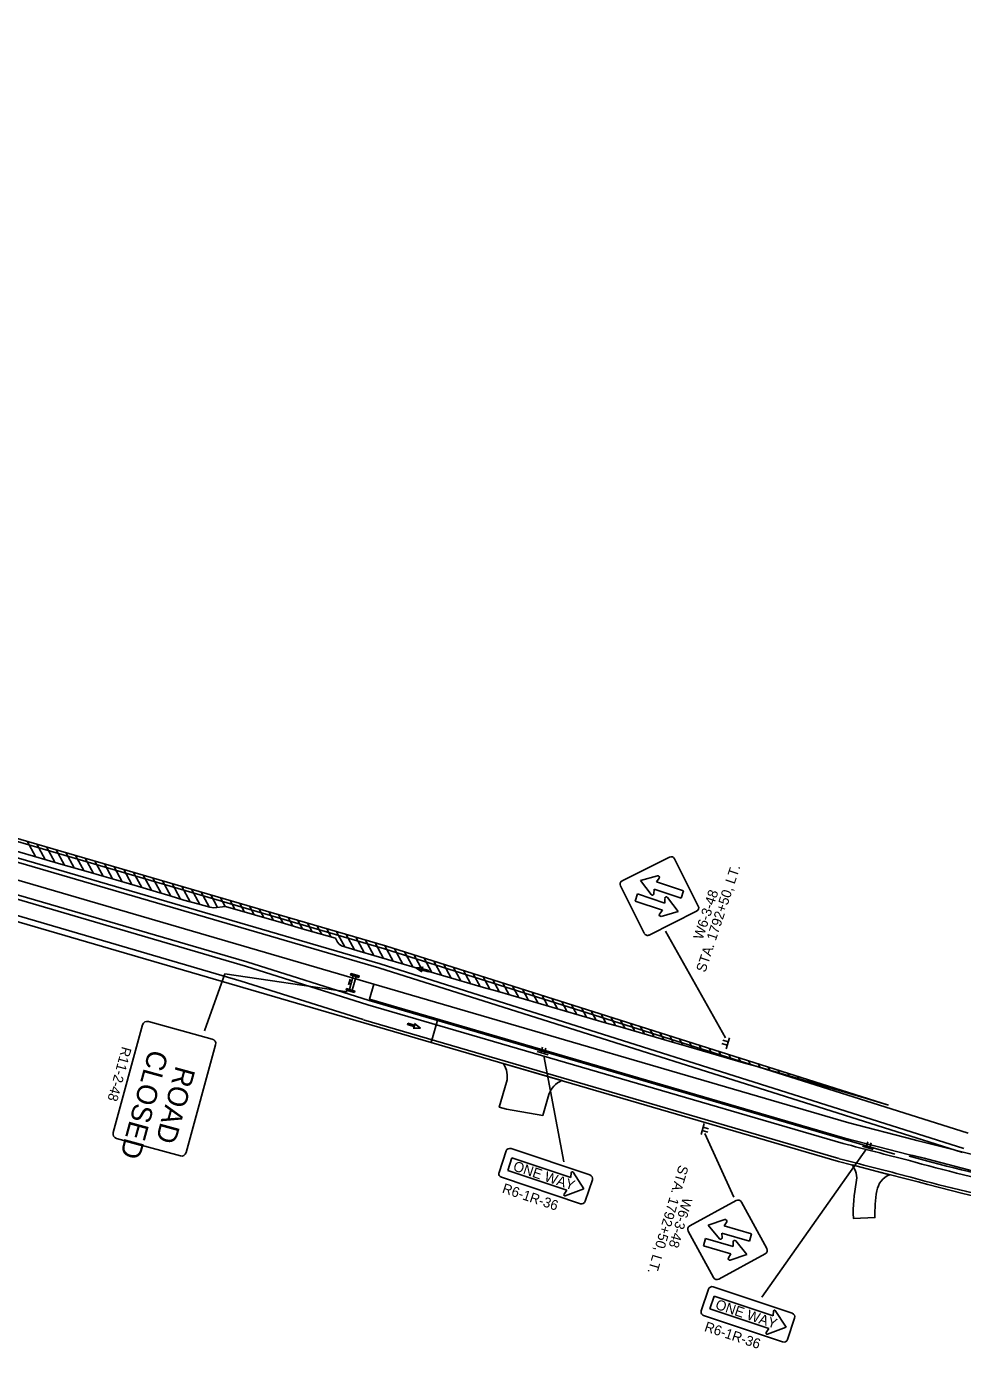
# Model space of a CAD drawing. Extents: x 134216 to 153308, y 327088 to 339865.
# Drawn here: x 150615 to 151272, y 330419 to 331346 of the extents above; entities that cross this region are included whole.
import ezdxf

# ---------------------------------------------------------------- set-up
doc = ezdxf.new("R2010")
doc.units = 0
for name, color, linetype in [('MT_P_Cells', 7, 'Continuous'), ('MT_P_Work_Area', 7, 'Continuous'), ('PV_P_Shoulder', 7, 'Continuous'), ('RD_X_Misc_Items', 7, 'Continuous'), ('RD_X_Wall', 7, 'Continuous'), ('RW_X_Esmt_SH', 7, 'Continuous'), ('SC_Shading2', 7, 'Continuous'), ('SH_Text', 7, 'Continuous')]:
    doc.layers.add(name, color=color, linetype=linetype)

msp = doc.modelspace()

# ---------------------------------------------------------------- linework, layer by layer
at = {"layer": 'MT_P_Cells'}
for p, q in [((151105.57, 330636.64), (151063.55, 330711.41)), ((150739.89, 330641.61), (150754.11, 330681.53)), ((150754.11, 330681.53), (150840.17, 330668.87)), ((150978.18, 330624.01), (150992.25, 330549.71)), ((151091.06, 330569.56), (151111.51, 330524.97)), ((151204.63, 330558.82), (151131.24, 330454.74))]:
    msp.add_line(p, q, dxfattribs=at)
at = {"layer": 'MT_P_Work_Area'}
msp.add_lwpolyline([(151338.87, 330530.79), (151323.13, 330533.75), (151315.34, 330535.31), (151283.9, 330542.23), (151276.29, 330544.06), (151252.02, 330550.3), (151244.98, 330552.22), (151234.77, 330554.67), (151189.41, 330566.35), (150855.78, 330663.76), (150858.86, 330674.31), (151192.32, 330576.96), (151237.45, 330565.34), (151239.97, 330564.72), (151254.84, 330560.93), (151278.94, 330554.73), (151286.37, 330552.95), (151317.6, 330546.07), (151325.27, 330544.54)], dxfattribs=at)
at = {"layer": 'PV_P_Shoulder'}
for p, q in [((150862.34, 330685.8), (150183.68, 330883.93)), ((150177.9, 330862.7), (150769.66, 330689.94)), ((150769.73, 330689.92), (150855.56, 330662.78)), ((150862.39, 330685.78), (151272, 330556.26)), ((150855.5, 330662.8), (151224.61, 330555.03))]:
    msp.add_line(p, q, dxfattribs=at)
msp.add_arc((151536.84, 331633.2), 1121.04, 254.36261, 263.19324, dxfattribs=at)
at = {"layer": 'RD_X_Misc_Items'}
for p, q in [((150866.96, 330701.12), (150187.99, 330899.34)), ((150866.98, 330701.11), (151219.97, 330589.49))]:
    msp.add_line(p, q, dxfattribs=at)
at = {"layer": 'RD_X_Wall'}
for p, q in [((150866.96, 330701.12), (150187.99, 330899.34)), ((150615.38, 330774.57), (150621.29, 330763.79)), ((150622.17, 330772.58), (150628.06, 330761.83)), ((150628.96, 330770.6), (150634.84, 330759.87)), ((150635.75, 330768.62), (150641.62, 330757.91)), ((150642.53, 330766.64), (150648.39, 330755.96)), ((150649.32, 330764.66), (150655.16, 330754.01)), ((150656.11, 330762.68), (150661.93, 330752.06)), ((150662.9, 330760.69), (150668.7, 330750.11)), ((150669.68, 330758.71), (150675.47, 330748.15)), ((150676.47, 330756.73), (150682.25, 330746.18)), ((150683.26, 330754.75), (150689.04, 330744.19)), ((150690.05, 330752.77), (150695.84, 330742.2)), ((150696.83, 330750.79), (150702.65, 330740.17)), ((150703.62, 330748.8), (150709.47, 330738.13)), ((150710.41, 330746.82), (150716.29, 330736.1)), ((150717.2, 330744.84), (150723.11, 330734.06)), ((150723.99, 330742.86), (150729.86, 330732.13)), ((150730.77, 330740.88), (150736.57, 330730.3)), ((150737.56, 330738.9), (150743.22, 330728.57)), ((150744.35, 330736.91), (150749.13, 330728.19)), ((150751.14, 330734.93), (150754.52, 330728.76)), ((150757.92, 330732.95), (150761.27, 330726.84)), ((150764.71, 330730.97), (150768.04, 330724.9)), ((150771.5, 330728.99), (150774.81, 330722.95)), ((150778.29, 330727.01), (150781.58, 330721)), ((150785.08, 330725.02), (150788.35, 330719.05)), ((150791.86, 330723.04), (150795.12, 330717.09)), ((150798.65, 330721.06), (150801.93, 330715.07)), ((150805.44, 330719.08), (150808.74, 330713.05)), ((150812.23, 330717.1), (150815.49, 330711.15)), ((150819.01, 330715.12), (150822.22, 330709.27)), ((150825.8, 330713.13), (150828.95, 330707.4)), ((150832.59, 330711.15), (150838.42, 330700.51)), ((150831.84, 330706.59), (150833.3, 330703.88)), ((150833.3, 330703.88), (150834.52, 330702.3)), ((150834.52, 330702.3), (150836.18, 330701.21)), ((150839.38, 330709.17), (150845.24, 330698.47)), ((150846.16, 330707.19), (150852.06, 330696.44)), ((150852.95, 330705.21), (150858.87, 330694.41)), ((150859.74, 330703.23), (150865.68, 330692.39)), ((150836.18, 330701.21), (150839.2, 330700.27)), ((150839.2, 330700.27), (150849.31, 330697.26)), ((150849.31, 330697.26), (150858.9, 330694.4)), ((150858.9, 330694.4), (150868.49, 330691.56)), ((150866.53, 330701.24), (150872.48, 330690.39)), ((151219.97, 330589.49), (150866.98, 330701.11)), ((150873.42, 330699.08), (150879.27, 330688.39)), ((150880.31, 330696.9), (150886.06, 330686.41)), ((150887.21, 330694.71), (150892.84, 330684.45)), ((150894.11, 330692.53), (150899.61, 330682.49)), ((150868.49, 330691.56), (150878.08, 330688.74)), ((150878.08, 330688.74), (150887.68, 330685.94)), ((150887.68, 330685.94), (150897.29, 330683.16)), ((150897.29, 330683.16), (150906.9, 330680.39)), ((150901.01, 330690.35), (150906.38, 330680.54)), ((150907.9, 330688.17), (150913.15, 330678.59)), ((150914.8, 330685.99), (150919.92, 330676.65)), ((150921.7, 330683.81), (150926.68, 330674.71)), ((150906.9, 330680.39), (150926.12, 330674.87)), ((150926.12, 330674.87), (150935.73, 330672.1)), ((150928.59, 330681.63), (150933.46, 330672.76)), ((150935.49, 330679.45), (150940.23, 330670.8)), ((150942.39, 330677.27), (150947.01, 330668.83)), ((150949.28, 330675.09), (150953.78, 330666.87)), ((150935.73, 330672.1), (150945.33, 330669.32)), ((150945.33, 330669.32), (150954.94, 330666.54)), ((150954.94, 330666.54), (150974.14, 330660.94)), ((150956.18, 330672.9), (150960.57, 330664.9)), ((150963.08, 330670.72), (150967.36, 330662.92)), ((150969.98, 330668.54), (150974.14, 330660.94)), ((150976.87, 330666.36), (150980.93, 330658.95)), ((150974.14, 330660.94), (150983.73, 330658.13)), ((150983.73, 330658.13), (150993.33, 330655.33)), ((150983.77, 330664.18), (150987.72, 330656.97)), ((150990.67, 330662), (150994.51, 330654.99)), ((150993.33, 330655.33), (151002.94, 330652.55)), ((150997.56, 330659.82), (151001.28, 330653.03)), ((151004.46, 330657.64), (151008.05, 330651.1)), ((151011.36, 330655.46), (151014.8, 330649.17)), ((151002.94, 330652.55), (151012.56, 330649.81)), ((151012.56, 330649.81), (151022.17, 330647.07)), ((151018.25, 330653.28), (151021.56, 330647.24)), ((151022.17, 330647.07), (151031.78, 330644.29)), ((151025.15, 330651.1), (151028.33, 330645.29)), ((151032.05, 330648.91), (151035.11, 330643.32)), ((151038.94, 330646.73), (151041.89, 330641.35)), ((151031.78, 330644.29), (151041.38, 330641.5)), ((151041.38, 330641.5), (151050.99, 330638.71)), ((151045.84, 330644.55), (151048.68, 330639.38)), ((151050.99, 330638.71), (151060.59, 330635.91)), ((151052.74, 330642.37), (151055.46, 330637.41)), ((151059.64, 330640.19), (151062.24, 330635.43)), ((151066.53, 330638.01), (151069.02, 330633.47)), ((151060.59, 330635.91), (151070.19, 330633.13)), ((151070.19, 330633.13), (151079.8, 330630.35)), ((151073.43, 330635.83), (151075.8, 330631.51)), ((151079.8, 330630.35), (151089.4, 330627.55)), ((151080.33, 330633.65), (151082.58, 330629.54)), ((151087.22, 330631.47), (151089.36, 330627.56)), ((151089.4, 330627.55), (151099, 330624.76)), ((151094.12, 330629.29), (151096.15, 330625.59)), ((150949.49, 330618.69), (150990.77, 330606.63)), ((151099, 330624.76), (151108.61, 330622)), ((151101.02, 330627.1), (151102.92, 330623.63)), ((151107.91, 330624.92), (151109.68, 330621.69)), ((151108.61, 330622), (151118.23, 330619.25)), ((151114.81, 330622.74), (151116.45, 330619.76)), ((151118.23, 330619.25), (151127.84, 330616.5)), ((151121.71, 330620.56), (151123.21, 330617.83)), ((151128.6, 330618.38), (151129.97, 330615.89)), ((151127.84, 330616.5), (151137.45, 330613.74)), ((151135.5, 330616.2), (151136.74, 330613.94)), ((151137.45, 330613.74), (151147.05, 330610.94)), ((151142.4, 330614.02), (151143.52, 330611.97)), ((151147.05, 330610.94), (151156.65, 330608.11)), ((151149.3, 330611.84), (151150.32, 330609.98)), ((151156.19, 330609.66), (151157.12, 330607.97)), ((151156.65, 330608.11), (151166.23, 330605.27)), ((151163.09, 330607.48), (151163.92, 330605.95)), ((151166.23, 330605.27), (151175.83, 330602.48)), ((151169.99, 330605.3), (151170.71, 330603.97)), ((151175.83, 330602.48), (151185.44, 330599.71)), ((151176.88, 330603.11), (151177.49, 330602)), ((151183.78, 330600.93), (151184.27, 330600.05)), ((151185.44, 330599.71), (151195.04, 330596.88)), ((151190.68, 330598.75), (151191.06, 330598.05)), ((151195.04, 330596.88), (151204.62, 330594.04)), ((151197.57, 330596.57), (151197.86, 330596.04)), ((151204.47, 330594.39), (151204.67, 330594.02)), ((151204.62, 330594.04), (151219.97, 330589.49)), ((151211.37, 330592.21), (151211.48, 330592.01)), ((151218.27, 330590.03), (151218.29, 330589.99))]:
    msp.add_line(p, q, dxfattribs=at)
for points in [[(148557.33, 331346.24), (148951.06, 331231.29), (149217.6, 331145.14), (149909.5, 330943.14), (150180.52, 330872.35), (150858.86, 330674.31), (150855.78, 330663.76), (150903.78, 330649.74), (150899.02, 330633.42), (150173.06, 330845.36), (149902.04, 330916.15), (149209.37, 331118.37), (148942.83, 331204.52), (148549.48, 331319.36)], [(148557.33, 331346.24), (148951.06, 331231.29), (149217.6, 331145.14), (149909.5, 330943.14), (150180.52, 330872.35), (150858.86, 330674.31), (150855.78, 330663.76), (150903.78, 330649.74), (150899.02, 330633.42), (150173.06, 330845.36), (149902.04, 330916.15), (149209.37, 331118.37), (148942.83, 331204.52), (148549.48, 331319.36)], [(150552.56, 330783.15), (150562.19, 330780.44), (150571.82, 330777.74), (150591.08, 330772.36), (150600.71, 330769.66), (150610.33, 330766.94), (150619.94, 330764.18), (150629.55, 330761.4), (150639.15, 330758.62), (150658.37, 330753.08), (150667.98, 330750.32), (150677.59, 330747.54), (150687.19, 330744.74), (150696.78, 330741.92), (150706.36, 330739.06), (150715.95, 330736.2), (150725.53, 330733.33), (150735.16, 330730.67), (150743.67, 330728.45), (150746.38, 330727.9)], [(150746.38, 330727.9), (150754.57, 330728.77), (150793.68, 330717.52), (150810.02, 330712.67), (150831.84, 330706.59)], [(151319.83, 330517.08), (151311.85, 330518.67), (151280.09, 330525.66), (151272.19, 330527.56), (151247.66, 330533.86), (151240.77, 330535.75), (151233.41, 330537.5), (151230.63, 330538.18), (151184.91, 330549.96), (150899.02, 330633.42), (150903.78, 330649.74), (151189.41, 330566.35), (151234.77, 330554.67), (151237.39, 330554.03), (151244.98, 330552.22), (151252.02, 330550.3), (151276.29, 330544.06), (151283.9, 330542.23), (151315.34, 330535.31), (151323.13, 330533.75)], [(150981.65, 330596.81), (150977.37, 330582.21), (150951.84, 330586.55), (150946.79, 330588.06), (150951.89, 330605.47)], [(151194.49, 330547.47), (151215.52, 330542), (151219.01, 330541.1)], [(151210.56, 330510.6), (151210.56, 330510.57), (151195.38, 330509.95), (151195.37, 330510.08)]]:
    msp.add_lwpolyline(points, dxfattribs=at)
for centre, radius, start, end in [((150937.49, 330609.69), 15, 343.67817, 36.85516), ((150996.05, 330592.59), 15, 110.59496, 163.67817), ((151182.76, 330538.12), 15, 348.53505, 38.54465), ((151302.91, 330513.75), 107.6, 168.53505, 181.95582), ((151226.62, 330526.81), 15, 112.79921, 170.28768), ((151302.91, 330513.75), 92.4, 170.28785, 181.95582)]:
    msp.add_arc(centre, radius, start, end, dxfattribs=at)
for points in [[(151219.01, 330541.1), (151219.51, 330540.97), (151220.03, 330540.83), (151220.59, 330540.69)], [(151220.59, 330540.69), (151220.66, 330540.67), (151220.73, 330540.65), (151220.81, 330540.64)]]:
    msp.add_open_spline(points, degree=2, dxfattribs=at)
at = {"layer": 'RW_X_Esmt_SH'}
for p, q in [((151057.89, 330750.38), (151046.01, 330746.96)), ((151057.13, 330746.07), (151059.05, 330748.74)), ((151046.01, 330746.96), (151053.5, 330737.12)), ((151055.4, 330737.74), (151055.46, 330741.03)), ((151055.46, 330741.03), (151074.59, 330734.68)), ((151076.26, 330739.73), (151057.13, 330746.07)), ((151074.59, 330734.68), (151076.26, 330739.73)), ((151043.84, 330737.6), (151042.17, 330732.56)), ((151042.17, 330732.56), (151061.3, 330726.22)), ((151062.97, 330731.26), (151043.84, 330737.6)), ((151063.03, 330734.54), (151062.97, 330731.26)), ((151072.42, 330725.33), (151064.94, 330735.17)), ((151061.3, 330726.22), (151059.38, 330723.55)), ((151060.54, 330721.91), (151072.42, 330725.33)), ((151108.34, 330636.59), (151105.99, 330628.95)), ((150976.11, 330626.22), (150977.3, 330630.04)), ((150978.41, 330625.51), (150979.59, 330629.33)), ((151106.81, 330631.62), (151102.99, 330632.8)), ((151107.52, 330633.92), (151103.7, 330635.1)), ((151107.17, 330632.77), (151107.17, 330632.77)), ((150981.08, 330624.68), (150973.44, 330627.05)), ((150977.26, 330625.86), (150977.26, 330625.86)), ((151088.53, 330568.92), (151090.76, 330576.6)), ((151089.31, 330571.61), (151093.15, 330570.49)), ((151089.65, 330572.76), (151089.65, 330572.76)), ((151089.98, 330573.91), (151093.82, 330572.8)), ((151204.39, 330559.8), (151205.58, 330563.62)), ((151206.69, 330559.09), (151207.87, 330562.91)), ((151209.36, 330558.26), (151201.72, 330560.64)), ((151205.54, 330559.45), (151205.54, 330559.45)), ((150952.76, 330543.68), (150955.71, 330552.5)), ((150955.71, 330552.5), (150997.14, 330538.65)), ((150994.19, 330529.84), (150952.76, 330543.68)), ((150997.14, 330538.65), (150997.38, 330542.15)), ((150998.61, 330542.47), (151006.31, 330530.67)), ((150992.29, 330526.9), (150994.19, 330529.84)), ((151006.31, 330530.67), (150993.07, 330525.91)), ((151105.26, 330509.14), (151093.5, 330505.31)), ((151104.65, 330504.8), (151106.48, 330507.53)), ((151093.5, 330505.31), (151101.32, 330495.73)), ((151103.15, 330499.71), (151122.48, 330494.01)), ((151103.2, 330496.42), (151103.15, 330499.71)), ((151123.98, 330499.11), (151104.65, 330504.8)), ((151122.48, 330494.01), (151123.98, 330499.11)), ((151091.65, 330495.89), (151090.15, 330490.79)), ((151090.15, 330490.79), (151109.49, 330485.1)), ((151110.99, 330490.2), (151091.65, 330495.89)), ((151110.93, 330493.48), (151110.99, 330490.2)), ((151120.63, 330484.59), (151112.82, 330494.17)), ((151109.49, 330485.1), (151107.66, 330482.37)), ((151108.87, 330480.77), (151120.63, 330484.59)), ((151094.72, 330446.64), (151097.67, 330455.46)), ((151097.67, 330455.46), (151139.1, 330441.61)), ((151136.15, 330432.79), (151094.72, 330446.64)), ((151139.1, 330441.61), (151139.35, 330445.11)), ((151140.57, 330445.42), (151148.27, 330433.63)), ((151134.25, 330429.86), (151136.15, 330432.79)), ((151148.27, 330433.63), (151135.04, 330428.87))]:
    msp.add_line(p, q, dxfattribs=at)
for points in [[(151033.06, 330746.79), (151066.3, 330763.48)], [(151069.86, 330762.29), (151086.55, 330729.06)], [(151048.57, 330709.99), (151031.88, 330743.22)], [(151085.37, 330725.49), (151052.13, 330708.81)], [(150745.42, 330635.84), (150700.6, 330648.11)], [(150696.51, 330645.78), (150675.83, 330570.22)], [(150727.07, 330556.19), (150747.75, 330631.75)], [(150678.16, 330566.13), (150722.98, 330553.86)], [(150951.72, 330557.34), (150946.67, 330542.22)], [(151010.51, 330540.49), (150955.08, 330559.01)], [(150948.35, 330538.86), (151003.77, 330520.33)], [(151007.13, 330522.01), (151012.18, 330537.13)], [(151080.57, 330504.71), (151113.22, 330522.51)], [(151116.83, 330521.45), (151134.63, 330488.8)], [(151097.31, 330468.46), (151079.51, 330501.11)], [(151133.56, 330485.19), (151100.91, 330467.39)], [(151152.47, 330443.44), (151097.05, 330461.97)], [(151093.69, 330460.29), (151088.63, 330445.18)], [(151090.31, 330441.81), (151145.73, 330423.29)], [(151149.09, 330424.97), (151154.15, 330440.08)]]:
    msp.add_lwpolyline(points, dxfattribs=at)
for centre, radius, start, end in [((151067.49, 330761.1), 2.66, 26.66045, 116.66045), ((151058.19, 330749.36), 1.06, 324.29423, 106.06595), ((151034.26, 330744.42), 2.66, 116.66045, 206.66045), ((151054.34, 330737.76), 1.06, 217.25493, 359.02667), ((151064.09, 330734.53), 1.06, 37.25493, 179.02667), ((151060.25, 330722.93), 1.06, 144.29423, 286.06595), ((151084.18, 330727.87), 2.66, 296.66045, 26.66045), ((151050.94, 330711.18), 2.66, 206.66045, 296.66045), ((150699.72, 330644.9), 3.33, 74.69317, 164.69317), ((150744.54, 330632.63), 3.33, 344.69317, 74.69317), ((150679.04, 330569.34), 3.33, 164.69317, 254.69317), ((150723.86, 330557.07), 3.33, 254.69317, 344.69317), ((150954.24, 330556.49), 2.66, 71.51724, 161.51724), ((150949.19, 330541.38), 2.66, 161.51724, 251.51724), ((150998.05, 330542.1), 0.667, 33.17522, 175.73462), ((151009.67, 330537.97), 2.66, 341.51724, 71.51724), ((150992.85, 330526.54), 0.667, 147.27403, 289.88976), ((151004.61, 330522.85), 2.66, 251.51724, 341.51724), ((151114.49, 330520.18), 2.66, 28.59531, 118.59531), ((151105.59, 330508.12), 1.06, 326.22908, 108.00081), ((151081.84, 330502.38), 2.66, 118.59531, 208.59531), ((151102.14, 330496.4), 1.06, 219.18978, 0.96153), ((151111.99, 330493.5), 1.06, 39.18978, 180.96153), ((151132.29, 330487.53), 2.66, 298.59531, 28.59531), ((151108.54, 330481.78), 1.06, 146.22908, 288.00081), ((151096.2, 330459.45), 2.66, 71.51724, 161.51724), ((151099.64, 330469.73), 2.66, 208.59531, 298.59531), ((151091.15, 330444.33), 2.66, 161.51724, 251.51724), ((151140.01, 330445.06), 0.667, 33.17522, 175.73462), ((151151.63, 330440.92), 2.66, 341.51724, 71.51724), ((151134.81, 330429.5), 0.667, 147.27403, 289.88976), ((151146.58, 330425.81), 2.66, 251.51724, 341.51724)]:
    msp.add_arc(centre, radius, start, end, dxfattribs=at)
at = {"layer": 'SC_Shading2'}
for p, q in [((150888.19, 330685.88), (150893.48, 330686.23)), ((150888.19, 330685.88), (150888.19, 330685.88)), ((150892.55, 330682.88), (150888.19, 330685.88)), ((150897.22, 330682.88), (150891.92, 330684.34)), ((150891.92, 330684.34), (150892.55, 330682.88)), ((150893.48, 330686.23), (150892.18, 330685.3)), ((150892.18, 330685.3), (150897.49, 330683.84)), ((150897.49, 330683.84), (150897.22, 330682.88)), ((150897.35, 330683.36), (150897.35, 330683.36)), ((150841.01, 330673.93), (150842.12, 330677.77)), ((150842.73, 330674.47), (150841.29, 330674.89)), ((150844.4, 330680.24), (150841.62, 330670.63)), ((150843.29, 330676.39), (150841.85, 330676.81)), ((150846.32, 330679.68), (150843.54, 330670.07)), ((150843.97, 330675.15), (150843.97, 330675.15)), ((150882.42, 330646.04), (150882.73, 330646.99)), ((150887.65, 330644.33), (150882.42, 330646.04)), ((150882.58, 330646.52), (150882.58, 330646.52)), ((150882.73, 330646.99), (150887.96, 330645.28)), ((150887.96, 330645.28), (150887.39, 330646.77)), ((150887.39, 330646.77), (150891.61, 330643.56)), ((150886.31, 330643.47), (150887.65, 330644.33)), ((150891.61, 330643.56), (150886.31, 330643.47)), ((150891.61, 330643.56), (150891.61, 330643.56))]:
    msp.add_line(p, q, dxfattribs=at)
for points in [[(150848.52, 330680.08), (150842.75, 330681.75), (150842.48, 330680.79), (150848.24, 330679.12)], [(150845.18, 330668.56), (150839.42, 330670.22), (150839.7, 330671.18), (150845.46, 330669.52)]]:
    msp.add_lwpolyline(points, close=True, dxfattribs=at)
at = {"layer": 'SH_Text'}
for p, q in [((150863.18, 330688.68), (150184.52, 330886.81)), ((150177.06, 330859.82), (150768.82, 330687.06)), ((150174.13, 330849.22), (150765.74, 330676.5)), ((150866.38, 330699.2), (151275.88, 330569.71)), ((150768.82, 330687.06), (150854.65, 330659.92)), ((150863.3, 330688.64), (151272.9, 330559.12)), ((150765.62, 330676.53), (150851.34, 330649.43)), ((150854.65, 330659.92), (151188.29, 330562.51)), ((150851.57, 330649.36), (151185.2, 330551.95))]:
    msp.add_line(p, q, dxfattribs=at)
msp.add_lwpolyline([(150187.09, 330897.51), (150187.45, 330897.41), (150866.38, 330699.2)], dxfattribs=at)
for centre, radius, start, end in [((154665.42, 343989), 13869.42, 255.480779, 255.675188), ((154665.42, 343989), 13880.42, 255.480779, 255.675188), ((151536.84, 331633.2), 1124.04, 254.36261, 262.54277), ((151536.84, 331633.2), 1135.04, 254.36261, 262.54277)]:
    msp.add_arc(centre, radius, start, end, dxfattribs=at)

# ---------------------------------------------------------------- texts
at = {"layer": 'MT_P_Cells'}
for s, rotation, p in [('STA. 1792+50, LT.', 71.66045, (151091.43, 330682.12)), ('W6-3-48', 71.66045, (151089.49, 330705.07)), ('R11-2-48', 254.69317, (150682.1, 330630.94)), ('STA. 1792+50, LT.', 253.59531, (151073.05, 330547.86)), ('R6-1R-36', 341.51724, (150948.33, 330528.2)), ('W6-3-48', 253.59531, (151075.76, 330524.98)), ('R6-1R-36', 341.51724, (151090.29, 330431.16))]:
    msp.add_text(s, height=7, rotation=rotation, dxfattribs=at).set_placement(p)
at = {"layer": 'RW_X_Esmt_SH'}
for s, height, rotation, p in [('CLOSED', 14.167, 254.69317, (150701.1, 330629.11)), ('ROAD', 14.167, 254.69317, (150719.99, 330617.63)), ('ONE WAY', 7.083, 341.51724, (150956.03, 330543.76)), ('ONE WAY', 7.083, 341.51724, (151097.99, 330446.72))]:
    msp.add_text(s, height=height, rotation=rotation, dxfattribs=at).set_placement(p)

doc.saveas('drawing.dxf')
